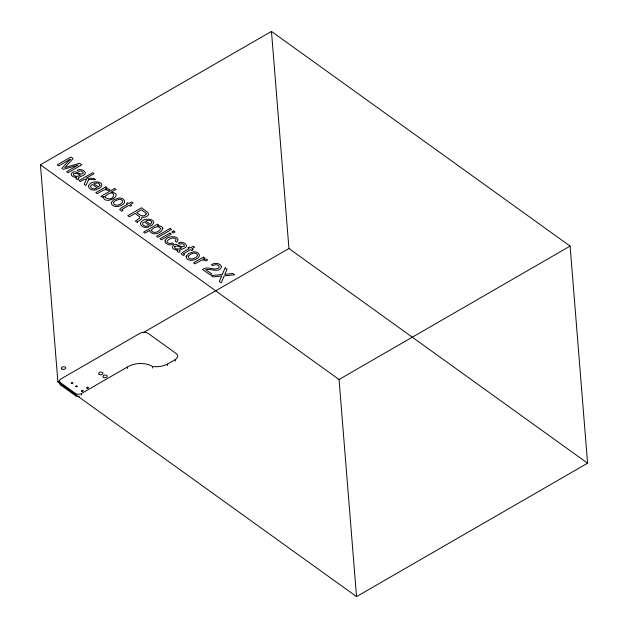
<?xml version="1.0" encoding="UTF-8"?>
<svg xmlns="http://www.w3.org/2000/svg" width="628" height="628" viewBox="0 0 628 628"><rect width="100%" height="100%" fill="white"/><g stroke="black" fill="none" stroke-linecap="round" stroke-linejoin="round"><path stroke-width="0.94" d="M40.428 164.795L271.469 31.4L570.106 246.097L587.572 463.205L356.531 596.6L57.894 381.903L40.428 164.795L339.057 379.493L356.531 596.6M57.894 381.903L59.589 380.921M143.686 332.369L288.943 248.507L271.469 31.4M60.484 382.672L75.509 393.481A4.208 2.669 -4.6 0 0 81.42 393.544L127.288 367.066A18.196 11.555 -4.6 0 1 152.526 366.493A16.956 10.762 -4.6 0 0 167.425 364.107L175.22 359.609A6.782 4.302 -4.6 0 0 176.099 353.493L148.224 333.452A5.95 3.776 -4.6 0 0 139.863 333.366L61.026 378.88A4.208 2.669 -4.6 0 0 60.484 382.672L60.665 384.988L75.698 395.797A4.208 2.669 -4.6 0 0 79.364 396.574M339.057 379.493L570.106 246.097M288.943 248.507L587.572 463.205M175.22 359.609L175.338 361.155M167.425 364.107L167.55 365.653M152.526 366.493L152.643 368.039M127.288 367.066L127.413 368.612M81.42 393.544L81.546 395.091M75.509 393.481L75.698 395.797M60.665 384.988A4.208 2.669 -4.6 0 1 59.801 382.735M137.548 221.88L137.242 222.445L135.358 221.095L139.416 218.269L139.848 217.045L135.208 213.387L129.352 216.778L127.814 215.671L141.481 207.782L147.808 212.476L148.593 214.172C147.839 216.817 144.354 217.641 141.928 217.107L141.638 218.913L137.548 221.88M88.572 186.163C88.579 190.096 94.192 190.794 97.065 189.515L95.699 188.533C92.92 190.19 87.912 186.469 92.442 184.475L98.502 188.832C109.382 182.198 90.393 178.462 88.572 186.163M140.484 223.482C140.491 227.415 146.104 228.113 148.977 226.834L147.611 225.852C144.825 227.509 139.824 223.788 144.346 221.794L150.414 226.151C161.294 219.517 142.305 215.781 140.484 223.482M103.298 197.192C105.645 206.133 125.223 193.424 111.038 192.262L115.992 189.397L114.641 188.424L100.927 196.344L102.215 197.263L103.487 196.525L103.298 197.192M221.519 266.61C219.533 273.667 210.553 268.227 205.717 269.624L211.762 273.965L210.176 274.883L202.577 269.42C207.617 265.471 214.054 271.233 218.897 267.74L219.101 266.178C217.633 264.176 214.745 264.474 212.861 265.668L211.448 264.655C214.541 262.559 219.949 262.794 221.519 266.61M76.09 177.959L76.514 179.066L77.644 179.655L78.877 178.941C75.635 176.837 85.855 176.06 85.4 172.818C84.081 169.874 79.968 168.571 77.205 170.314L78.5 171.248L81.145 170.949L82.99 172.174L83.186 173.344C79.795 175.989 75.58 169.081 71.914 172.873C69.213 175.605 74.473 177.763 76.765 177.261L76.09 177.959M177.269 250.705L177.7 251.812L178.823 252.401L180.063 251.687C176.821 249.583 187.042 248.798 186.587 245.564C185.268 242.62 181.154 241.309 178.391 243.06L179.687 243.994L182.324 243.695L184.177 244.92L184.373 246.09C180.982 248.727 176.766 241.827 173.1 245.619C170.4 248.35 175.659 250.509 177.952 249.999L177.269 250.705M162.833 228.561C161.718 233.388 152.777 236.081 149.943 231.379L150.076 230.225L144.989 233.169L143.6 232.164L157.487 224.149L158.837 225.122L157.518 225.884C159.528 225.68 162.369 226.268 162.833 228.561M151.513 230.123L151.466 230.719C153.522 234.213 159.779 231.787 160.705 228.529C158.727 225.036 153.201 227.422 151.513 230.123M111.313 202.475C111.674 210.984 130.773 204.257 122.491 198.676A5.354 3.399 -4.6 0 0 119.1 198.048L114.037 199.594L111.313 202.475M186.1 256.24C186.461 264.757 205.56 258.029 197.278 252.44A5.354 3.399 -4.6 0 0 193.887 251.812L188.832 253.359L186.1 256.24M104.923 196.501L104.86 197.129C115.45 204.571 117.271 185.378 104.923 196.501M122.06 209.383L122.97 210.474L121.651 211.236L119.665 209.579L120.921 208.119L127.523 204.312L126.401 203.511L127.767 202.718L128.889 203.527L131.668 201.918L133.073 202.93L130.294 204.54L131.613 205.489L130.247 206.274L128.928 205.325L122.06 209.383M165.054 240.964L165.533 243.044L168.61 244.7A4.451 2.826 -4.6 0 0 171.444 244.685L173.564 243.986L172.213 243.02L169.764 243.523L167.299 242.486A2.677 1.696 -4.6 0 1 167.127 241.121C169.026 238.664 173.65 236.473 176.146 239.268L175.298 241.231L176.649 242.204C182.622 235.712 166.302 234.613 165.054 240.964M183.651 253.665L184.561 254.756L183.243 255.518L181.249 253.853L182.513 252.401L189.107 248.594L187.984 247.785L189.35 247L190.472 247.801L193.259 246.2L194.664 247.204L191.878 248.814L193.204 249.763L191.838 250.556L190.512 249.606L183.651 253.665M113.425 202.554C113.699 207.334 122.499 204.877 122.813 201.125L121.267 199.665A2.967 1.884 -4.6 0 0 118.904 199.39L115.497 200.607L113.425 202.554M188.219 256.318C188.494 261.099 197.294 258.642 197.6 254.889L196.054 253.429A2.967 1.884 -4.6 0 0 193.699 253.155L190.284 254.371L188.219 256.318M73.421 173.972L73.884 175.487L75.713 176.272L78.304 176.185L80.447 175.047L75.996 173.171L73.421 173.972M174.608 246.718L175.071 248.233L176.9 249.018L179.49 248.931L181.633 247.785L177.182 245.917L174.608 246.718M99.946 185.205L98.408 187.042L93.808 183.729C95.652 182.646 99.491 182.528 99.946 185.205M151.858 222.524L150.32 224.361L145.72 221.048C147.564 219.973 151.403 219.847 151.858 222.524M146.222 214.03C144.087 218.018 138.874 214.807 136.755 212.5L141.426 209.799L145.822 213.057L146.222 214.03M225.13 267.921L222.281 274.507L211.212 275.629L213.065 276.964L221.833 275.975L219.274 281.423L221.182 282.796L224.196 275.88L234.66 274.774L232.831 273.455L224.73 274.405L227.061 269.302L225.13 267.921M88.768 179.522L85.879 185.519L84.105 184.247L86.546 179.49L84.097 179.388L80.353 181.547L79.018 180.589L92.685 172.7L94.019 173.658L86.083 178.242L93.886 178.368L95.668 179.639L88.768 179.522M70.163 159.276L61.897 168.28L63.42 169.372L78.186 165.046L66.631 171.679L68.091 172.731L81.75 164.842L79.575 163.272L64.778 167.613L73.076 158.601L70.87 157.016L57.203 164.905L58.671 165.965L70.163 159.276M105.771 186.909L95.809 192.655L97.199 193.66L104.067 189.876L106.666 189.813L108.204 190.716L109.971 189.695L108.613 188.895L105.371 188.847L107.09 187.858L105.771 186.909M170.188 228.419L156.521 236.309L157.911 237.306L171.577 229.416L170.188 228.419M169.913 233.082L159.999 238.805L161.412 239.825L171.326 234.095L169.913 233.082M173.666 230.916L171.766 232.015L173.179 233.027L175.079 231.936L173.666 230.916M203.433 257.119L193.471 262.873L194.868 263.87L201.737 260.086L204.328 260.031L205.874 260.934L207.64 259.914L206.282 259.113L203.04 259.066L204.759 258.069L203.433 257.119M103.432 377.334A2.167 1.374 -4.6 0 0 107.121 376.761A2.167 1.374 -4.6 0 0 104.727 375.042A2.167 1.374 -4.6 0 0 103.432 377.334M99.161 374.359A2.167 1.374 -4.6 0 0 102.851 373.778A2.167 1.374 -4.6 0 0 100.456 372.059A2.167 1.374 -4.6 0 0 99.161 374.359M71.419 383.378A0.801 0.51 -4.6 0 0 72.785 383.166A0.801 0.51 -4.6 0 0 71.898 382.531A0.801 0.51 -4.6 0 0 71.419 383.378M75.98 386.652A0.801 0.51 -4.6 0 0 77.338 386.44A0.801 0.51 -4.6 0 0 76.459 385.804A0.801 0.51 -4.6 0 0 75.98 386.652M86.954 388.112A0.856 0.549 -4.6 0 0 88.415 387.884A0.856 0.549 -4.6 0 0 87.473 387.201A0.856 0.549 -4.6 0 0 86.954 388.112M81.671 391.236A0.856 0.549 -4.6 0 0 83.139 391.009A0.856 0.549 -4.6 0 0 82.19 390.326A0.856 0.549 -4.6 0 0 81.671 391.236M61.937 369.029A2.167 1.374 -4.6 0 0 65.618 368.448A2.167 1.374 -4.6 0 0 63.232 366.728A2.167 1.374 -4.6 0 0 61.937 369.029"/></g></svg>
